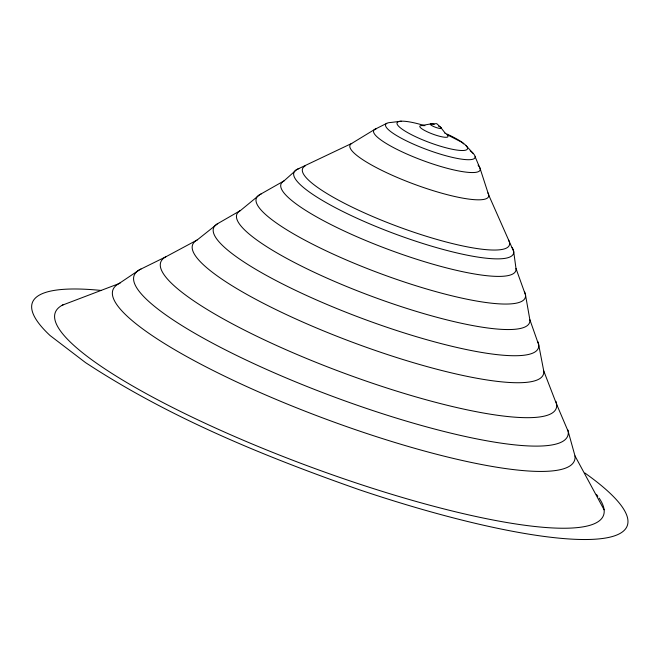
<?xml version="1.0" encoding="UTF-8"?>
<svg xmlns="http://www.w3.org/2000/svg" width="660" height="660" viewBox="0 0 660 660"><rect width="100%" height="100%" fill="white"/><g stroke="black" fill="none" stroke-linecap="round" stroke-linejoin="round"><path stroke-width="0.99" d="M62.254 305.209L118.825 283.676L139.631 269.709L165.808 256.814L197.076 240.05L217.717 223.624L240.537 210.474L259.751 194.667L283.99 180.906L296.719 169.562L351.73 143.426L375.004 129.236L386.76 123.346M421.492 125.565L430.93 123.874L436.755 123.676L440.583 127.24L445.335 133.337M401.28 121.192L390.967 122.463A47.66 9.174 20.3 0 0 429.767 150.637A47.66 9.174 20.3 0 0 470.192 150.752M446.845 134.566L462.346 142.502L463.592 143.913M466.084 145.662L473.303 153.549M475.117 156.709L480.249 168.976L488.746 195.162L513.678 251.485L515.996 268.504L525.517 295.012L529.864 319.712L538.7 344.817L543.741 370.936L556.66 404.39L568.227 431.541L574.992 455.911L604.106 509.8M599.164 498.135A292.264 56.265 20.3 0 1 320.43 470.563A292.264 56.265 20.3 0 1 63.599 304.532M596.36 494.356A292.264 56.265 20.3 0 1 597.836 496.27M567.98 430.089A231.173 44.509 20.3 0 1 328.375 394.787A231.173 44.509 20.3 0 1 140.959 269.049M555.918 401.321A210.82 40.59 20.3 0 1 343.959 373.131A210.82 40.59 20.3 0 1 165.808 256.814M537.851 341.674A173.126 33.33 20.3 0 1 365.252 319.597A173.126 33.33 20.3 0 1 217.717 223.624M524.584 291.901A143.344 27.596 20.3 0 1 380.201 273.504A143.344 27.596 20.3 0 1 261.121 194.015M512.119 247.467A117.026 22.531 20.3 0 1 396.115 234.325A117.026 22.531 20.3 0 1 298.823 168.671M508.579 240.124A110.236 21.219 20.3 0 1 400.999 227.716A110.236 21.219 20.3 0 1 305.2 165.924M487.93 192.893A73.903 14.231 20.3 0 1 416.46 185.039A73.903 14.231 20.3 0 1 351.73 143.426M478.087 165.206A56.768 10.931 20.3 0 1 425.428 161.452A56.768 10.931 20.3 0 1 376.596 128.634M444.939 133.171A37.505 7.219 20.3 0 1 459.244 150.356A37.505 7.219 20.3 0 1 402.006 129.071A37.505 7.219 20.3 0 1 424.957 125.746M447.422 135.358A15.015 2.887 20.3 0 1 430.576 133.246A15.015 2.887 20.3 0 1 423.662 125.689M438.487 126.068A5.923 1.138 20.3 0 1 439.865 128.461A5.923 1.138 20.3 0 1 431.071 125.136A5.923 1.138 20.3 0 1 434.247 124.468M574.992 455.911A246.048 47.371 20.3 0 1 316.519 415.594A246.048 47.371 20.3 0 1 120.169 283M543.741 370.936A186.986 35.995 20.3 0 1 349.379 341.08A186.986 35.995 20.3 0 1 197.076 240.05M529.864 319.712A156.057 30.046 20.3 0 1 367.653 294.789A156.057 30.046 20.3 0 1 240.537 210.474M515.996 268.504A125.136 24.09 20.3 0 1 385.918 248.523A125.136 24.09 20.3 0 1 283.99 180.906M584.875 473.005A310.786 59.829 20.3 0 1 359.312 489.745C267.911 457.611 177.334 420.998 95.279 368.907L85.676 362.719L50.069 335.536A308.723 59.433 20.3 0 1 101.401 290.466"/></g></svg>
